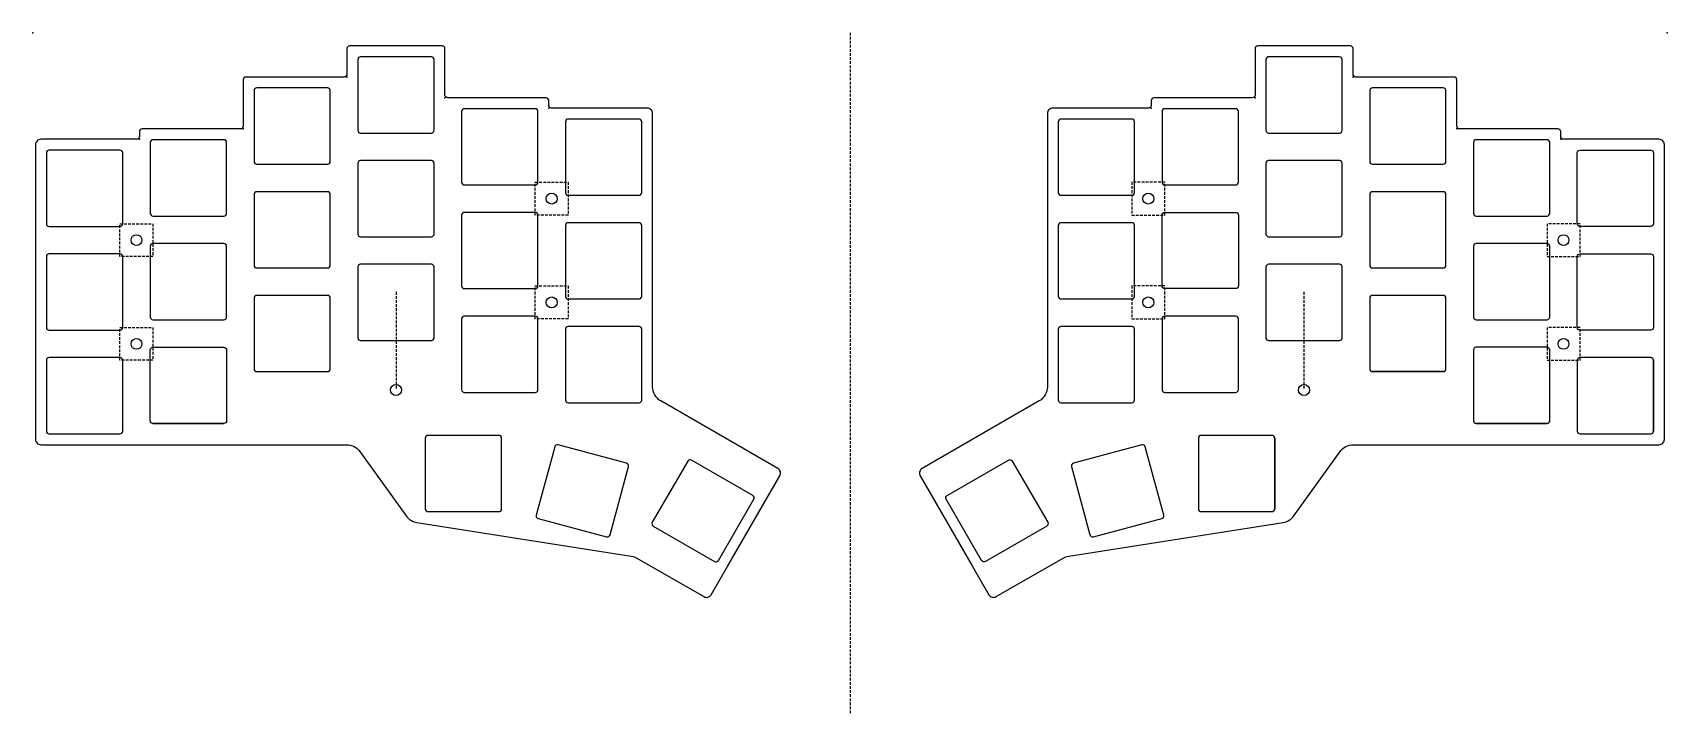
# Model space of a CAD drawing. Header units: millimetres. Extents: x 0 to 300, y -125 to 0.
import ezdxf

# ---------------------------------------------------------------- set-up
doc = ezdxf.new("R2010")
doc.units = ezdxf.units.MM
doc.linetypes.add('DASHED', pattern=[0.75, 0.5, -0.25])
doc.layers.get('0').update_dxf_attribs({"linetype": 'CONTINUOUS'})
doc.layers.add('1', color=7, linetype='DASHED')

msp = doc.modelspace()

# ---------------------------------------------------------------- linework, layer by layer
for p, q in [((2.52, -41.12), (2.52, -54.13)), ((297.47, -41.12), (297.47, -54.13)), ((2.52, -60.17), (2.52, -73.17)), ((41.12, -62.24), (54.13, -62.24)), ((258.88, -62.24), (245.88, -62.24)), ((297.47, -60.17), (297.47, -73.17)), ((22.07, -71.77), (35.08, -71.77)), ((277.93, -71.77), (264.93, -71.77)), ((72.06, -74.46), (72.06, -87.46)), ((227.94, -74.46), (227.94, -87.46)), ((132.15, -84.98), (120.9, -78.48)), ((167.85, -84.98), (179.1, -78.48))]:
    msp.add_line(p, q)
for points in [[(68.56, -88.75, 0.200706), (70.53, -89.96), (109.86, -96.13, -0.092273), (110.9, -96.5), (123.15, -103.57, 0.414214), (124.52, -103.21), (127.57, -97.92), (137.12, -81.38, 0.414214), (136.75, -80.02), (115.27, -67.62, -0.267949), (113.78, -65.02), (113.78, -54.46), (113.78, -48.41), (113.78, -35.41), (113.78, -29.36), (113.78, -16.36), (113.78, -14.86, 0.414214), (112.78, -13.86), (107.72, -13.86), (95.22, -13.86, -0.414214), (94.72, -13.36), (94.72, -12.46, 0.414214), (94.22, -11.96), (88.67, -11.96), (76.17, -11.96, -0.414214), (75.67, -11.46), (75.67, -2.93, 0.414214), (75.17, -2.43), (73.17, -2.43), (60.17, -2.43), (58.17, -2.43, 0.414214), (57.67, -2.93), (57.67, -7.64, -0.414214), (57.18, -8.15), (44.67, -8.15), (39.12, -8.15, 0.414214), (38.62, -8.64), (38.62, -17.17, -0.414214), (38.12, -17.67), (25.62, -17.67), (20.08, -17.67, 0.414214), (19.58, -18.17), (19.58, -19.08, -0.414214), (19.08, -19.58), (6.58, -19.58), (3.02, -19.58), (1.52, -19.58, 0.414214), (0.52, -20.58), (0.52, -22.07), (0.52, -35.08), (0.52, -41.12), (0.52, -54.13), (0.52, -60.17), (0.52, -74.67, 0.414214), (1.52, -75.67), (16.02, -75.67), (57.63, -75.67, -0.241499), (60.06, -76.92)], [(162.88, -81.38), (172.43, -97.92), (175.48, -103.21, 0.414214), (176.85, -103.57), (189.1, -96.5, -0.092273), (190.14, -96.13), (229.47, -89.96, 0.200706), (231.44, -88.75), (239.94, -76.92, -0.241499), (242.37, -75.67), (283.98, -75.67), (298.48, -75.67, 0.414214), (299.47, -74.67), (299.47, -60.17), (299.47, -54.13), (299.47, -41.12), (299.47, -35.08), (299.47, -22.07), (299.47, -20.58, 0.414214), (298.48, -19.58), (296.97, -19.58), (293.43, -19.58), (280.93, -19.58, -0.414214), (280.43, -19.08), (280.43, -18.17, 0.414214), (279.93, -17.67), (274.38, -17.67), (261.88, -17.67, -0.414214), (261.38, -17.17), (261.38, -8.64, 0.414214), (260.88, -8.15), (255.32, -8.15), (242.82, -8.15, -0.414214), (242.33, -7.64), (242.33, -2.93, 0.414214), (241.83, -2.43), (239.83, -2.43), (226.83, -2.43), (224.83, -2.43, 0.414214), (224.33, -2.93), (224.33, -11.46, -0.414214), (223.82, -11.96), (211.32, -11.96), (205.78, -11.96, 0.414214), (205.28, -12.46), (205.28, -13.36, -0.414214), (204.77, -13.86), (192.27, -13.86), (187.22, -13.86, 0.414214), (186.22, -14.86), (186.22, -16.36), (186.22, -29.36), (186.22, -35.41), (186.22, -48.41), (186.22, -54.46), (186.22, -65.02, -0.267949), (184.73, -67.62), (163.25, -80.02, 0.414214)], [(73.17, -18.43, 0.414214), (73.67, -17.93), (73.67, -4.93, 0.414214), (73.17, -4.43), (60.17, -4.43, 0.414214), (59.68, -4.93), (59.68, -17.93, 0.414214), (60.17, -18.43)], [(239.83, -4.43), (226.83, -4.43, 0.414214), (226.32, -4.93), (226.32, -17.93, 0.414214), (226.83, -18.43), (239.83, -18.43, 0.414214), (240.32, -17.93), (240.32, -4.93, 0.414214)], [(54.13, -24.15, 0.414214), (54.62, -23.64), (54.62, -10.64, 0.414214), (54.13, -10.14), (41.12, -10.14, 0.414214), (40.62, -10.64), (40.62, -23.64, 0.414214), (41.12, -24.15)], [(258.88, -10.14), (245.88, -10.14, 0.414214), (245.38, -10.64), (245.38, -23.64, 0.414214), (245.88, -24.15), (258.88, -24.15, 0.414214), (259.38, -23.64), (259.38, -10.64, 0.414214)], [(79.22, -13.96, 0.414214), (78.72, -14.46), (78.72, -27.45, 0.414214), (79.22, -27.96), (92.22, -27.96, 0.414214), (92.72, -27.45), (92.72, -14.46, 0.414214), (92.22, -13.96)], [(207.27, -27.45, 0.414214), (207.78, -27.96), (220.78, -27.96, 0.414214), (221.28, -27.45), (221.28, -14.46, 0.414214), (220.78, -13.96), (207.78, -13.96, 0.414214), (207.27, -14.46)], [(111.78, -16.36, 0.414214), (111.28, -15.86), (98.28, -15.86, 0.414214), (97.78, -16.36), (97.78, -29.36, 0.414214), (98.28, -29.86), (111.28, -29.86, 0.414214), (111.78, -29.36)], [(202.22, -16.36, 0.414214), (201.72, -15.86), (188.72, -15.86, 0.414214), (188.22, -16.36), (188.22, -29.36, 0.414214), (188.72, -29.86), (201.72, -29.86, 0.414214), (202.22, -29.36)], [(22.07, -33.67), (35.08, -33.67, 0.414214), (35.58, -33.17), (35.58, -20.17, 0.414214), (35.08, -19.67), (22.07, -19.67, 0.414214), (21.58, -20.17), (21.58, -33.17, 0.414214)], [(277.93, -19.67), (264.93, -19.67, 0.414214), (264.43, -20.17), (264.43, -33.17, 0.414214), (264.93, -33.67), (277.93, -33.67, 0.414214), (278.43, -33.17), (278.43, -20.17, 0.414214)], [(3.02, -21.58, 0.414214), (2.52, -22.07), (2.52, -35.08, 0.414214), (3.02, -35.58), (16.02, -35.58, 0.414214), (16.52, -35.08), (16.52, -22.07, 0.414214), (16.02, -21.58)], [(59.68, -23.98), (59.68, -36.98, 0.414214), (60.17, -37.48), (73.17, -37.48, 0.414214), (73.67, -36.98), (73.67, -23.98, 0.414214), (73.17, -23.48), (60.17, -23.48, 0.414214)], [(226.83, -23.48, 0.414214), (226.32, -23.98), (226.32, -36.98, 0.414214), (226.83, -37.48), (239.83, -37.48, 0.414214), (240.32, -36.98), (240.32, -23.98, 0.414214), (239.83, -23.48)], [(297.47, -22.07), (297.47, -35.08, -0.414214), (296.97, -35.58), (283.98, -35.58, -0.414214), (283.48, -35.08), (283.48, -22.07, -0.414214), (283.98, -21.58), (296.97, -21.58, -0.414214)], [(40.62, -42.7, 0.414214), (41.12, -43.2), (54.13, -43.2, 0.414214), (54.62, -42.7), (54.62, -29.7, 0.414214), (54.13, -29.2), (41.12, -29.2, 0.414214), (40.62, -29.7)], [(258.88, -29.2), (245.88, -29.2, 0.414214), (245.38, -29.7), (245.38, -42.7, 0.414214), (245.88, -43.2), (258.88, -43.2, 0.414214), (259.38, -42.7), (259.38, -29.7, 0.414214)], [(92.22, -47.01, 0.414214), (92.72, -46.51), (92.72, -33.51, 0.414214), (92.22, -33.01), (79.22, -33.01, 0.414214), (78.72, -33.51), (78.72, -46.51, 0.414214), (79.22, -47.01)], [(97.78, -35.41), (97.78, -48.41, 0.414214), (98.28, -48.91), (111.28, -48.91, 0.414214), (111.78, -48.41), (111.78, -35.41, 0.414214), (111.28, -34.91), (98.28, -34.91, 0.414214)], [(188.22, -35.41), (188.22, -48.41, 0.414214), (188.72, -48.91), (201.72, -48.91, 0.414214), (202.22, -48.41), (202.22, -35.41, 0.414214), (201.72, -34.91), (188.72, -34.91, 0.414214)], [(220.78, -47.01), (207.78, -47.01, -0.414214), (207.27, -46.51), (207.27, -33.51, -0.414214), (207.78, -33.01), (220.78, -33.01, -0.414214), (221.28, -33.51), (221.28, -46.51, -0.414214)], [(35.58, -39.22, 0.414214), (35.08, -38.72), (22.07, -38.72, 0.414214), (21.58, -39.22), (21.58, -52.22, 0.414214), (22.07, -52.72), (35.08, -52.72, 0.414214), (35.58, -52.22)], [(277.93, -52.72, 0.414214), (278.43, -52.22), (278.43, -39.22, 0.414214), (277.93, -38.72), (264.93, -38.72, 0.414214), (264.43, -39.22), (264.43, -52.22, 0.414214), (264.93, -52.72)], [(3.02, -40.62, 0.414214), (2.52, -41.12), (2.52, -54.13, 0.414214), (3.02, -54.63), (16.02, -54.63, 0.414214), (16.52, -54.13), (16.52, -41.12, 0.414214), (16.02, -40.62)], [(296.97, -54.63), (283.98, -54.63, -0.414214), (283.48, -54.13), (283.48, -41.12, -0.414214), (283.98, -40.62), (296.97, -40.62, -0.414214), (297.47, -41.12), (297.47, -54.13, -0.414214)], [(73.17, -56.53, 0.414214), (73.67, -56.03), (73.67, -43.03, 0.414214), (73.17, -42.53), (60.17, -42.53, 0.414214), (59.68, -43.03), (59.68, -56.03, 0.414214), (60.17, -56.53)], [(239.83, -42.53), (226.83, -42.53, 0.414214), (226.32, -43.03), (226.32, -56.03, 0.414214), (226.83, -56.53), (239.83, -56.53, 0.414214), (240.32, -56.03), (240.32, -43.03, 0.414214)], [(40.62, -61.75, 0.414214), (41.12, -62.24), (54.13, -62.24, 0.414214), (54.62, -61.75), (54.62, -48.75, 0.414214), (54.13, -48.25), (41.12, -48.25, 0.414214), (40.62, -48.75)], [(259.38, -48.75, 0.414214), (258.88, -48.25), (245.88, -48.25, 0.414214), (245.38, -48.75), (245.38, -61.75, 0.414214), (245.88, -62.24), (258.88, -62.24, 0.414214), (259.38, -61.75)], [(92.72, -52.56, 0.414214), (92.22, -52.06), (79.22, -52.06, 0.414214), (78.72, -52.56), (78.72, -65.56, 0.414214), (79.22, -66.06), (92.22, -66.06, 0.414214), (92.72, -65.56)], [(111.78, -54.46, 0.414214), (111.28, -53.96), (98.28, -53.96, 0.414214), (97.78, -54.46), (97.78, -67.46, 0.414214), (98.28, -67.96), (111.28, -67.96, 0.414214), (111.78, -67.46)], [(188.72, -53.96, 0.414214), (188.22, -54.46), (188.22, -67.46, 0.414214), (188.72, -67.96), (201.72, -67.96, 0.414214), (202.22, -67.46), (202.22, -54.46, 0.414214), (201.72, -53.96)], [(207.27, -65.56, 0.414214), (207.78, -66.06), (220.78, -66.06, 0.414214), (221.28, -65.56), (221.28, -52.56, 0.414214), (220.78, -52.06), (207.78, -52.06, 0.414214), (207.27, -52.56)], [(2.52, -73.17, 0.414214), (3.02, -73.67), (16.02, -73.67, 0.414214), (16.52, -73.17), (16.52, -60.17, 0.414214), (16.02, -59.68), (3.02, -59.68, 0.414214), (2.52, -60.17)], [(22.07, -57.77), (35.08, -57.77, -0.414214), (35.58, -58.27), (35.58, -71.27, -0.414214), (35.08, -71.77), (22.07, -71.77, -0.414214), (21.58, -71.27), (21.58, -58.27, -0.414214)], [(278.43, -58.27, 0.414214), (277.93, -57.77), (264.93, -57.77, 0.414214), (264.43, -58.27), (264.43, -71.27, 0.414214), (264.93, -71.77), (277.93, -71.77, 0.414214), (278.43, -71.27)], [(283.48, -60.17), (283.48, -73.17, 0.414214), (283.98, -73.67), (296.97, -73.67, 0.414214), (297.47, -73.17), (297.47, -60.17, 0.414214), (296.97, -59.68), (283.98, -59.68, 0.414214)], [(85.56, -87.96, 0.414214), (86.06, -87.46), (86.06, -74.46, 0.414214), (85.56, -73.96), (72.56, -73.96, 0.414214), (72.06, -74.46), (72.06, -87.46, 0.414214), (72.56, -87.96)], [(213.94, -87.46, 0.414214), (214.44, -87.96), (227.44, -87.96, 0.414214), (227.94, -87.46), (227.94, -74.46, 0.414214), (227.44, -73.96), (214.44, -73.96, 0.414214), (213.94, -74.46)], [(109.32, -79.69, 0.414214), (108.97, -79.08), (96.41, -75.72, 0.414214), (95.8, -76.07), (92.43, -88.63, 0.414214), (92.79, -89.24), (105.34, -92.6, 0.414214), (105.96, -92.25)], [(190.68, -79.69), (194.04, -92.25, 0.414214), (194.66, -92.6), (207.21, -89.24, 0.414214), (207.57, -88.63), (204.2, -76.07, 0.414214), (203.59, -75.72), (191.03, -79.08, 0.414214)], [(120.9, -78.48, 0.414214), (120.21, -78.67), (113.71, -89.92, 0.414214), (113.9, -90.61), (125.15, -97.11, 0.414214), (125.84, -96.92), (132.34, -85.67, 0.414214), (132.15, -84.98)], [(179.79, -78.67), (186.29, -89.92, -0.414214), (186.1, -90.61), (174.85, -97.11, -0.414214), (174.16, -96.92), (167.66, -85.67, -0.414214), (167.85, -84.98), (179.1, -78.48, -0.414214)]]:
    msp.add_lwpolyline(points, format="xyb", close=True)
for centre in [(95.25, -30.48), (204.75, -30.48), (19.05, -38.1), (280.95, -38.1), (95.25, -49.53), (204.75, -49.53), (19.05, -57.15), (280.95, -57.15), (66.68, -65.62), (233.32, -65.62)]:
    msp.add_circle(centre, 1)
for p in [(0, 0), (300, 0), (57.67, -8.15), (242.33, -8.15), (75.67, -11.96), (224.33, -11.96), (94.72, -13.86), (205.28, -13.86), (38.62, -17.67), (261.38, -17.67), (19.58, -19.58), (280.43, -19.58)]:
    msp.add_point(p)
at = {"layer": '1'}
for p, q in [((150, 0), (150, -125)), ((92.22, -27.45), (98.28, -27.45)), ((92.22, -33.51), (92.22, -27.45)), ((98.28, -27.45), (98.28, -33.51)), ((201.72, -27.45), (201.72, -33.51)), ((207.78, -27.45), (201.72, -27.45)), ((207.78, -33.51), (207.78, -27.45)), ((16.02, -35.08), (22.07, -35.08)), ((16.02, -41.12), (16.02, -35.08)), ((22.07, -35.08), (22.07, -41.12)), ((98.28, -33.51), (92.22, -33.51)), ((201.72, -33.51), (207.78, -33.51)), ((283.98, -35.08), (277.93, -35.08)), ((277.93, -35.08), (277.93, -41.12)), ((283.98, -41.12), (283.98, -35.08)), ((22.07, -41.12), (16.02, -41.12)), ((277.93, -41.12), (283.98, -41.12)), ((66.68, -47.62), (66.68, -65.62)), ((92.22, -52.56), (92.22, -46.51)), ((92.22, -46.51), (98.28, -46.51)), ((98.28, -46.51), (98.28, -52.56)), ((201.72, -46.51), (201.72, -52.56)), ((207.78, -46.51), (201.72, -46.51)), ((207.78, -52.56), (207.78, -46.51)), ((233.32, -47.62), (233.32, -65.62)), ((98.28, -52.56), (92.22, -52.56)), ((201.72, -52.56), (207.78, -52.56)), ((16.02, -60.17), (16.02, -54.13)), ((16.02, -54.13), (22.07, -54.13)), ((22.07, -54.13), (22.07, -60.17)), ((283.98, -54.13), (277.93, -54.13)), ((277.93, -54.13), (277.93, -60.17)), ((283.98, -60.17), (283.98, -54.13)), ((22.07, -60.17), (16.02, -60.17)), ((277.93, -60.17), (283.98, -60.17))]:
    msp.add_line(p, q, dxfattribs=at)

doc.saveas('drawing.dxf')
